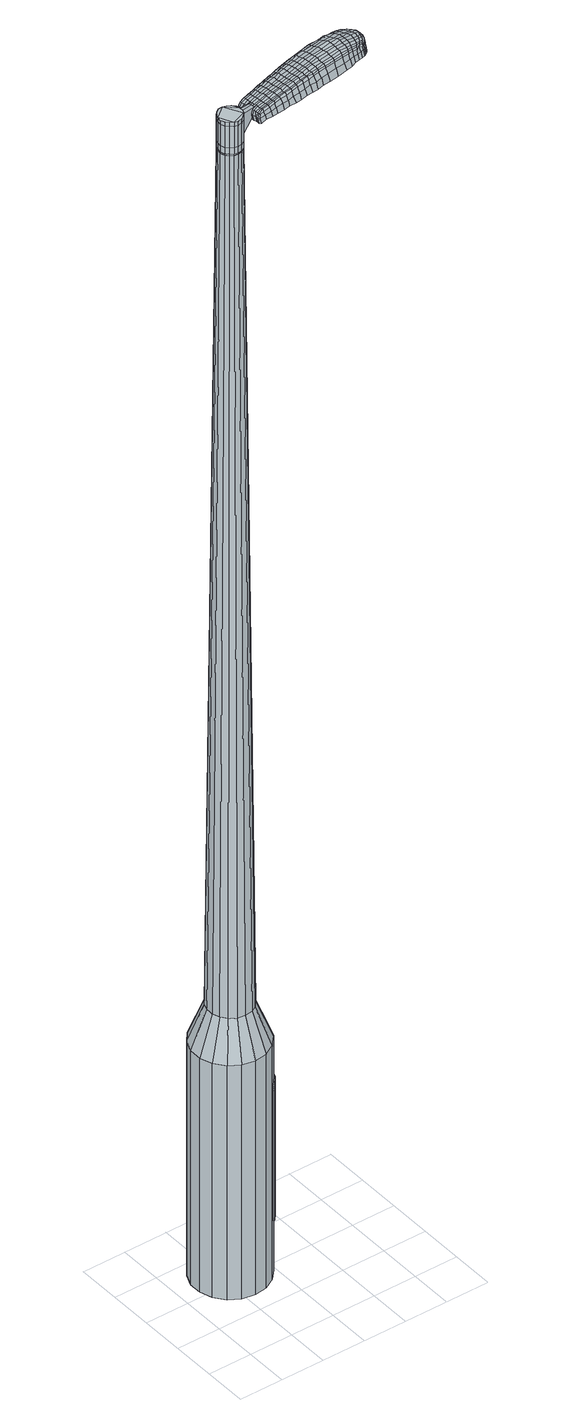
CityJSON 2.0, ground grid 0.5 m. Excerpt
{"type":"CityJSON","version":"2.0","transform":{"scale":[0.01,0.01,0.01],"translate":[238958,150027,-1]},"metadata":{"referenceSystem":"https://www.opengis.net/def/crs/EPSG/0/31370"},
"CityObjects":{
"object1":{"type":"GenericCityObject","attributes":{"cluster":876,"mean_distance_to_centroid":0.293,"new_centroid_x":238958.6,"new_centroid_y":150028.11,"mean_distance_to_camera":11.28,"H1":9.69,"H2":11.66,"Z_final":111.57,"cluster2":84,"proj_x":238959.79,"proj_y":150036.07,"id_line":88949,"bearing_l":98.45,"distance":8.05,"orientation":"right","G_obj":8.45},"geometry":[{"type":"MultiSurface","lod":"2","boundaries":[[[0,1,2,3]],[[1,4,5,2]],[[4,6,7,5]],[[6,8,9,7]],[[8,10,11,9]],[[10,12,13,11]],[[12,14,15,13]],[[14,16,17,15]],[[16,18,19,17]],[[18,20,21,19]],[[20,22,23,21]],[[22,24,25,23]],[[24,26,27,25]],[[26,28,29,27]],[[28,30,31,29]],[[30,32,33,31]],[[32,34,35,33]],[[34,0,3,35]],[[36,37,38,39]],[[38,40,41,42]],[[41,43,42]],[[42,44,45,46]],[[45,47,46]],[[46,48,49,50]],[[49,51,50]],[[42,46,50,38]],[[50,52,39,38]],[[53,36,39]],[[2,5,7,35]],[[7,9,11,15]],[[11,13,15]],[[15,17,19,23]],[[19,21,23]],[[23,25,27,31]],[[27,29,31]],[[15,23,31,7]],[[31,33,35,7]],[[3,2,35]],[[1,0,54,55]],[[0,34,56,54]],[[34,32,57,56]],[[32,30,58,57]],[[30,28,59,58]],[[28,26,60,59]],[[26,24,61,60]],[[24,22,62,61]],[[22,20,63,62]],[[20,18,64,63]],[[18,16,65,64]],[[16,14,66,65]],[[14,12,67,66]],[[12,10,68,67]],[[10,8,69,68]],[[8,6,70,69]],[[6,4,71,70]],[[4,1,55,71]],[[55,54,72,73]],[[54,56,74,72]],[[56,57,75,74]],[[57,58,76,75]],[[58,59,77,76]],[[59,60,78,77]],[[60,61,79,78]],[[61,62,80,79]],[[62,63,81,80]],[[63,64,82,81]],[[64,65,83,82]],[[65,66,84,83]],[[66,67,85,84]],[[67,68,86,85]],[[68,69,87,86]],[[69,70,88,87]],[[70,71,89,88]],[[71,55,73,89]],[[90,91,92,93]],[[94,95,91,90]],[[96,97,95,94]],[[98,99,97,96]],[[77,100,99,98]],[[101,102,100,77]],[[103,104,102,101]],[[105,106,104,103]],[[107,108,106,105]],[[109,110,108,107]],[[111,112,110,109]],[[84,113,112,111]],[[114,115,113,84]],[[116,117,115,114]],[[118,119,117,116]],[[120,121,119,118]],[[89,122,121,120]],[[93,92,122,89]],[[123,124,125,126]],[[127,123,126,128]],[[129,127,128,130]],[[131,129,130,132]],[[133,131,132,134]],[[135,133,134,136]],[[137,135,136,138]],[[139,137,138,140]],[[141,139,140,142]],[[143,141,142,144]],[[145,143,144,146]],[[147,145,146,148]],[[149,147,148,150]],[[151,149,150,152]],[[153,151,152,154]],[[155,153,154,156]],[[73,72,90,93]],[[72,74,94,90]],[[74,75,96,94]],[[75,76,98,96]],[[76,77,98]],[[78,101,77]],[[78,79,103,101]],[[79,80,105,103]],[[80,81,107,105]],[[81,82,109,107]],[[82,83,111,109]],[[83,84,111]],[[85,114,84]],[[85,86,116,114]],[[86,87,118,116]],[[87,88,120,118]],[[88,89,120]],[[73,93,89]],[[157,158,92,91]],[[158,122,92]],[[159,121,122]],[[159,160,119,121]],[[160,161,117,119]],[[161,162,115,117]],[[162,113,115]],[[163,112,113]],[[163,164,110,112]],[[164,165,108,110]],[[165,166,106,108]],[[166,167,104,106]],[[167,168,102,104]],[[168,100,102]],[[169,99,100]],[[169,170,97,99]],[[170,171,95,97]],[[171,157,91,95]],[[39,52,155,172]],[[158,157,173,156]],[[53,39,172,124]],[[157,171,125,173]],[[36,53,124,123]],[[171,170,126,125]],[[37,36,123,127]],[[170,169,128,126]],[[38,37,127,129]],[[169,100,130,128]],[[40,38,129,131]],[[100,168,132,130]],[[41,40,131,133]],[[168,167,134,132]],[[43,41,133,135]],[[167,166,136,134]],[[42,43,135,137]],[[166,165,138,136]],[[44,42,137,139]],[[165,164,140,138]],[[45,44,139,141]],[[164,163,142,140]],[[47,45,141,143]],[[163,113,144,142]],[[46,47,143,145]],[[113,162,146,144]],[[48,46,145,147]],[[162,161,148,146]],[[49,48,147,149]],[[161,160,150,148]],[[51,49,149,151]],[[160,159,152,150]],[[50,51,151,153]],[[159,122,154,152]],[[52,50,153,155]],[[122,158,156,154]],[[155,156,174,175]],[[156,173,176,174]],[[173,125,177,176]],[[125,124,178,177]],[[124,172,179,178]],[[172,155,175,179]],[[180,181,182,183]],[[184,180,183,185]],[[180,184,186,187]],[[181,180,187,188]],[[189,190,191,192]],[[193,189,192,194]],[[189,193,195,196]],[[190,189,196,197]],[[198,199,200,201]],[[202,198,201,203]],[[198,202,204,205]],[[199,198,205,206]],[[207,208,209,210]],[[211,207,210,212]],[[207,211,213,214]],[[208,207,214,215]],[[216,217,218,219]],[[220,216,219,221]],[[216,220,222,223]],[[217,216,223,224]],[[225,226,227,228]],[[229,225,228,230]],[[225,229,231,232]],[[226,225,232,233]],[[234,235,236,237]],[[226,234,237,227]],[[234,226,233,238]],[[235,234,238,239]],[[240,241,242,243]],[[235,240,243,236]],[[240,235,239,244]],[[241,240,244,245]],[[246,184,185,247]],[[241,246,247,242]],[[246,241,245,248]],[[184,246,248,186]],[[249,250,251,252]],[[253,249,252,254]],[[249,253,255,256]],[[250,249,256,257]],[[258,259,260,261]],[[250,258,261,251]],[[258,250,257,262]],[[259,258,262,263]],[[264,265,266,267]],[[259,264,267,260]],[[264,259,263,268]],[[265,264,268,269]],[[270,271,272,273]],[[265,270,273,266]],[[270,265,269,274]],[[271,270,274,275]],[[276,181,188,277]],[[271,276,277,272]],[[276,271,275,278]],[[181,276,278,182]],[[279,280,281,282]],[[283,279,282,284]],[[279,283,285,286]],[[280,279,286,287]],[[288,289,290,291]],[[280,288,291,281]],[[288,280,287,292]],[[289,288,292,293]],[[294,295,296,297]],[[289,294,297,290]],[[294,289,293,298]],[[295,294,298,299]],[[300,193,194,301]],[[295,300,301,296]],[[300,295,299,302]],[[193,300,302,195]],[[303,304,305,306]],[[307,303,306,308]],[[303,307,309,310]],[[304,303,310,311]],[[312,313,314,315]],[[304,312,315,305]],[[312,304,311,316]],[[313,312,316,317]],[[318,319,320,321]],[[313,318,321,314]],[[318,313,317,322]],[[319,318,322,323]],[[324,325,326,327]],[[319,324,327,320]],[[324,319,323,328]],[[325,324,328,329]],[[330,190,197,331]],[[325,330,331,326]],[[330,325,329,332]],[[190,330,332,191]],[[333,219,218,334]],[[335,333,334,336]],[[333,335,337,338]],[[219,333,338,221]],[[339,335,336,340]],[[341,339,340,342]],[[339,341,343,344]],[[335,339,344,337]],[[345,341,342,346]],[[347,345,346,348]],[[345,347,349,350]],[[341,345,350,343]],[[351,347,348,352]],[[353,351,352,354]],[[351,353,355,356]],[[347,351,356,349]],[[357,353,354,358]],[[208,357,358,209]],[[357,208,215,359]],[[353,357,359,355]],[[360,361,206,205]],[[362,360,205,204]],[[360,362,363,364]],[[361,360,364,365]],[[366,367,365,364]],[[368,366,364,363]],[[366,368,369,370]],[[367,366,370,371]],[[372,373,371,370]],[[374,372,370,369]],[[372,374,375,376]],[[373,372,376,377]],[[378,379,377,376]],[[380,378,376,375]],[[378,380,213,211]],[[379,378,211,212]],[[381,382,383,384]],[[283,381,384,285]],[[381,283,284,385]],[[382,381,385,386]],[[387,202,203,388]],[[382,387,388,383]],[[387,382,386,389]],[[202,387,389,204]],[[390,391,392,393]],[[229,390,393,231]],[[390,229,230,394]],[[391,390,394,395]],[[396,397,398,399]],[[391,396,399,392]],[[396,391,395,400]],[[397,396,400,401]],[[402,199,206,403]],[[397,402,403,398]],[[402,397,401,404]],[[199,402,404,200]],[[405,406,407,408]],[[187,405,408,188]],[[405,187,186,409]],[[406,405,409,410]],[[411,412,413,414]],[[406,411,414,407]],[[411,406,410,415]],[[412,411,415,416]],[[417,210,209,418]],[[412,417,418,413]],[[417,412,416,419]],[[210,417,419,212]],[[420,421,422,423]],[[192,420,423,194]],[[420,192,191,424]],[[421,420,424,425]],[[426,214,213,427]],[[421,426,427,422]],[[426,421,425,428]],[[214,426,428,215]],[[429,430,431,432]],[[307,429,432,309]],[[429,307,308,433]],[[430,429,433,434]],[[435,220,221,436]],[[430,435,436,431]],[[435,430,434,437]],[[220,435,437,222]],[[438,439,440,441]],[[253,438,441,255]],[[438,253,254,442]],[[439,438,442,443]],[[444,445,446,447]],[[439,444,447,440]],[[444,439,443,448]],[[445,444,448,449]],[[450,217,224,451]],[[445,450,451,446]],[[450,445,449,452]],[[217,450,452,218]],[[453,454,443,442]],[[252,453,442,254]],[[453,252,251,455]],[[454,453,455,456]],[[457,458,449,448]],[[454,457,448,443]],[[457,454,456,459]],[[458,457,459,460]],[[461,334,218,452]],[[458,461,452,449]],[[461,458,460,462]],[[334,461,462,336]],[[463,464,465,466]],[[310,463,466,311]],[[463,310,309,432]],[[464,463,432,431]],[[467,338,337,468]],[[464,467,468,465]],[[467,464,431,436]],[[338,467,436,221]],[[469,470,456,455]],[[261,469,455,251]],[[469,261,260,471]],[[470,469,471,472]],[[473,474,460,459]],[[470,473,459,456]],[[473,470,472,475]],[[474,473,475,476]],[[477,340,336,462]],[[474,477,462,460]],[[477,474,476,478]],[[340,477,478,342]],[[479,480,481,482]],[[316,479,482,317]],[[479,316,311,466]],[[480,479,466,465]],[[483,344,343,484]],[[480,483,484,481]],[[483,480,465,468]],[[344,483,468,337]],[[485,486,472,471]],[[267,485,471,260]],[[485,267,266,487]],[[486,485,487,488]],[[489,490,476,475]],[[486,489,475,472]],[[489,486,488,491]],[[490,489,491,492]],[[493,346,342,478]],[[490,493,478,476]],[[493,490,492,494]],[[346,493,494,348]],[[495,496,497,498]],[[322,495,498,323]],[[495,322,317,482]],[[496,495,482,481]],[[499,350,349,500]],[[496,499,500,497]],[[499,496,481,484]],[[350,499,484,343]],[[501,502,488,487]],[[273,501,487,266]],[[501,273,272,503]],[[502,501,503,504]],[[505,506,492,491]],[[502,505,491,488]],[[505,502,504,507]],[[506,505,507,508]],[[509,352,348,494]],[[506,509,494,492]],[[509,506,508,510]],[[352,509,510,354]],[[511,512,513,514]],[[328,511,514,329]],[[511,328,323,498]],[[512,511,498,497]],[[515,356,355,516]],[[512,515,516,513]],[[515,512,497,500]],[[356,515,500,349]],[[517,518,504,503]],[[277,517,503,272]],[[517,277,188,408]],[[518,517,408,407]],[[519,520,508,507]],[[518,519,507,504]],[[519,518,407,414]],[[520,519,414,413]],[[521,358,354,510]],[[520,521,510,508]],[[521,520,413,418]],[[358,521,418,209]],[[522,523,425,424]],[[332,522,424,191]],[[522,332,329,514]],[[523,522,514,513]],[[524,359,215,428]],[[523,524,428,425]],[[524,523,513,516]],[[359,524,516,355]],[[525,526,386,385]],[[282,525,385,284]],[[525,282,281,527]],[[526,525,527,528]],[[529,362,204,389]],[[526,529,389,386]],[[529,526,528,530]],[[362,529,530,363]],[[531,532,533,534]],[[232,531,534,233]],[[531,232,231,393]],[[532,531,393,392]],[[535,536,537,538]],[[532,535,538,533]],[[535,532,392,399]],[[536,535,399,398]],[[539,361,365,540]],[[536,539,540,537]],[[539,536,398,403]],[[361,539,403,206]],[[541,542,528,527]],[[291,541,527,281]],[[541,291,290,543]],[[542,541,543,544]],[[545,368,363,530]],[[542,545,530,528]],[[545,542,544,546]],[[368,545,546,369]],[[547,548,549,550]],[[238,547,550,239]],[[547,238,233,534]],[[548,547,534,533]],[[551,552,553,554]],[[548,551,554,549]],[[551,548,533,538]],[[552,551,538,537]],[[555,367,371,556]],[[552,555,556,553]],[[555,552,537,540]],[[367,555,540,365]],[[557,558,544,543]],[[297,557,543,290]],[[557,297,296,559]],[[558,557,559,560]],[[561,374,369,546]],[[558,561,546,544]],[[561,558,560,562]],[[374,561,562,375]],[[563,564,565,566]],[[244,563,566,245]],[[563,244,239,550]],[[564,563,550,549]],[[567,568,569,570]],[[564,567,570,565]],[[567,564,549,554]],[[568,567,554,553]],[[571,373,377,572]],[[568,571,572,569]],[[571,568,553,556]],[[373,571,556,371]],[[573,574,560,559]],[[301,573,559,296]],[[573,301,194,423]],[[574,573,423,422]],[[575,380,375,562]],[[574,575,562,560]],[[575,574,422,427]],[[380,575,427,213]],[[576,577,410,409]],[[248,576,409,186]],[[576,248,245,566]],[[577,576,566,565]],[[578,579,416,415]],[[577,578,415,410]],[[578,577,565,570]],[[579,578,570,569]],[[580,379,212,419]],[[579,580,419,416]],[[580,579,569,572]],[[379,580,572,377]],[[581,582,583,584]],[[584,583,585,586]],[[587,585,583,588]],[[588,583,582,589]],[[590,591,592,593]],[[593,592,594,595]],[[596,594,592,597]],[[597,592,591,598]],[[599,600,601,602]],[[602,601,603,604]],[[605,603,601,606]],[[606,601,600,607]],[[608,609,610,611]],[[611,610,612,613]],[[614,612,610,615]],[[615,610,609,616]],[[617,618,619,620]],[[620,619,621,622]],[[623,621,619,624]],[[624,619,618,625]],[[626,627,628,629]],[[629,628,630,631]],[[632,630,628,633]],[[633,628,627,634]],[[635,636,637,638]],[[638,637,627,626]],[[634,627,637,639]],[[639,637,636,640]],[[641,642,643,644]],[[644,643,636,635]],[[640,636,643,645]],[[645,643,642,646]],[[586,585,647,648]],[[648,647,642,641]],[[646,642,647,649]],[[649,647,585,587]],[[650,651,652,653]],[[653,652,654,655]],[[656,654,652,657]],[[657,652,651,658]],[[659,660,661,662]],[[662,661,651,650]],[[658,651,661,663]],[[663,661,660,664]],[[665,666,667,668]],[[668,667,660,659]],[[664,660,667,669]],[[669,667,666,670]],[[671,672,673,674]],[[674,673,666,665]],[[670,666,673,675]],[[675,673,672,676]],[[589,582,677,678]],[[678,677,672,671]],[[676,672,677,679]],[[679,677,582,581]],[[680,681,682,683]],[[683,682,684,685]],[[686,684,682,687]],[[687,682,681,688]],[[689,690,691,692]],[[692,691,681,680]],[[688,681,691,693]],[[693,691,690,694]],[[695,696,697,698]],[[698,697,690,689]],[[694,690,697,699]],[[699,697,696,700]],[[595,594,701,702]],[[702,701,696,695]],[[700,696,701,703]],[[703,701,594,596]],[[704,705,706,707]],[[707,706,708,709]],[[710,708,706,711]],[[711,706,705,712]],[[713,714,715,716]],[[716,715,705,704]],[[712,705,715,717]],[[717,715,714,718]],[[719,720,721,722]],[[722,721,714,713]],[[718,714,721,723]],[[723,721,720,724]],[[725,726,727,728]],[[728,727,720,719]],[[724,720,727,729]],[[729,727,726,730]],[[598,591,731,732]],[[732,731,726,725]],[[730,726,731,733]],[[733,731,591,590]],[[617,620,734,735]],[[735,734,736,737]],[[738,736,734,739]],[[739,734,620,622]],[[737,736,740,741]],[[741,740,742,743]],[[744,742,740,745]],[[745,740,736,738]],[[743,742,746,747]],[[747,746,748,749]],[[750,748,746,751]],[[751,746,742,744]],[[749,748,752,753]],[[753,752,754,755]],[[756,754,752,757]],[[757,752,748,750]],[[755,754,758,759]],[[759,758,609,608]],[[616,609,758,760]],[[760,758,754,756]],[[607,761,762,606]],[[606,762,763,605]],[[764,763,762,765]],[[765,762,761,766]],[[766,767,768,765]],[[765,768,769,764]],[[770,769,768,771]],[[771,768,767,772]],[[772,773,774,771]],[[771,774,775,770]],[[776,775,774,777]],[[777,774,773,778]],[[778,779,780,777]],[[777,780,781,776]],[[614,781,780,612]],[[612,780,779,613]],[[782,783,784,785]],[[785,784,684,686]],[[685,684,784,786]],[[786,784,783,787]],[[604,603,788,789]],[[789,788,783,782]],[[787,783,788,790]],[[790,788,603,605]],[[791,792,793,794]],[[794,793,630,632]],[[631,630,793,795]],[[795,793,792,796]],[[797,798,799,800]],[[800,799,792,791]],[[796,792,799,801]],[[801,799,798,802]],[[607,600,803,804]],[[804,803,798,797]],[[802,798,803,805]],[[805,803,600,599]],[[806,807,808,809]],[[809,808,588,589]],[[587,588,808,810]],[[810,808,807,811]],[[812,813,814,815]],[[815,814,807,806]],[[811,807,814,816]],[[816,814,813,817]],[[608,611,818,819]],[[819,818,813,812]],[[817,813,818,820]],[[820,818,611,613]],[[821,822,823,824]],[[824,823,593,595]],[[590,593,823,825]],[[825,823,822,826]],[[614,615,827,828]],[[828,827,822,821]],[[826,822,827,829]],[[829,827,615,616]],[[830,708,831]],[[831,708,710]],[[709,708,832]],[[832,708,830,833]],[[622,621,834,835]],[[835,834,830,831]],[[833,830,834,836]],[[836,834,621,623]],[[837,838,839]],[[839,838,654,656]],[[655,654,838,840]],[[840,838,837,841]],[[842,843,844,845]],[[845,844,837,839]],[[841,837,844,846]],[[846,844,843,847]],[[625,618,848,849]],[[849,848,843,842]],[[847,843,848,850]],[[850,848,618,617]],[[841,851,852,840]],[[840,852,653,655]],[[650,653,852,853]],[[852,851,853]],[[847,854,855,846]],[[846,855,851,841]],[[853,851,855,856]],[[856,855,854,857]],[[617,735,858,850]],[[850,858,854,847]],[[857,854,858,859]],[[859,858,735,737]],[[860,861,862,863]],[[863,862,711,712]],[[710,711,862,831]],[[862,861,831]],[[738,739,864,865]],[[865,864,861,860]],[[831,861,864,835]],[[835,864,739,622]],[[866,867,853]],[[853,867,662,650]],[[659,662,867,868]],[[868,867,866,869]],[[857,870,871,856]],[[856,871,866,853]],[[869,866,871,872]],[[872,871,870,873]],[[737,741,874,859]],[[859,874,870,857]],[[873,870,874,875]],[[875,874,741,743]],[[876,877,878,879]],[[879,878,717,718]],[[712,717,878,863]],[[863,878,877,860]],[[744,745,880,881]],[[881,880,877,876]],[[860,877,880,865]],[[865,880,745,738]],[[869,882,883,868]],[[868,883,668,659]],[[665,668,883,884]],[[884,883,882,885]],[[873,886,887,872]],[[872,887,882,869]],[[885,882,887,888]],[[888,887,886,889]],[[743,747,890,875]],[[875,890,886,873]],[[889,886,890,891]],[[891,890,747,749]],[[892,893,894,895]],[[895,894,723,724]],[[718,723,894,879]],[[879,894,893,876]],[[750,751,896,897]],[[897,896,893,892]],[[876,893,896,881]],[[881,896,751,744]],[[885,898,899,884]],[[884,899,674,665]],[[671,674,899,900]],[[900,899,898,901]],[[889,902,903,888]],[[888,903,898,885]],[[901,898,903,904]],[[904,903,902,905]],[[749,753,906,891]],[[891,906,902,889]],[[905,902,906,907]],[[907,906,753,755]],[[908,909,910,911]],[[911,910,729,730]],[[724,729,910,895]],[[895,910,909,892]],[[756,757,912,913]],[[913,912,909,908]],[[892,909,912,897]],[[897,912,757,750]],[[901,914,915,900]],[[900,915,678,671]],[[589,678,915,809]],[[809,915,914,806]],[[905,916,917,904]],[[904,917,914,901]],[[806,914,917,815]],[[815,917,916,812]],[[755,759,918,907]],[[907,918,916,905]],[[812,916,918,819]],[[819,918,759,608]],[[826,919,920,825]],[[825,920,733,590]],[[730,733,920,911]],[[911,920,919,908]],[[616,760,921,829]],[[829,921,919,826]],[[908,919,921,913]],[[913,921,760,756]],[[787,922,923,786]],[[786,923,683,685]],[[680,683,923,924]],[[924,923,922,925]],[[605,763,926,790]],[[790,926,922,787]],[[925,922,926,927]],[[927,926,763,764]],[[928,929,930,931]],[[931,930,633,634]],[[632,633,930,794]],[[794,930,929,791]],[[932,933,934,935]],[[935,934,929,928]],[[791,929,934,800]],[[800,934,933,797]],[[766,761,936,937]],[[937,936,933,932]],[[797,933,936,804]],[[804,936,761,607]],[[925,938,939,924]],[[924,939,692,680]],[[689,692,939,940]],[[940,939,938,941]],[[764,769,942,927]],[[927,942,938,925]],[[941,938,942,943]],[[943,942,769,770]],[[944,945,946,947]],[[947,946,639,640]],[[634,639,946,931]],[[931,946,945,928]],[[948,949,950,951]],[[951,950,945,944]],[[928,945,950,935]],[[935,950,949,932]],[[772,767,952,953]],[[953,952,949,948]],[[932,949,952,937]],[[937,952,767,766]],[[941,954,955,940]],[[940,955,698,689]],[[695,698,955,956]],[[956,955,954,957]],[[770,775,958,943]],[[943,958,954,941]],[[957,954,958,959]],[[959,958,775,776]],[[960,961,962,963]],[[963,962,645,646]],[[640,645,962,947]],[[947,962,961,944]],[[964,965,966,967]],[[967,966,961,960]],[[944,961,966,951]],[[951,966,965,948]],[[778,773,968,969]],[[969,968,965,964]],[[948,965,968,953]],[[953,968,773,772]],[[957,970,971,956]],[[956,971,702,695]],[[595,702,971,824]],[[824,971,970,821]],[[776,781,972,959]],[[959,972,970,957]],[[821,970,972,828]],[[828,972,781,614]],[[811,973,974,810]],[[810,974,649,587]],[[646,649,974,963]],[[963,974,973,960]],[[817,975,976,816]],[[816,976,973,811]],[[960,973,976,967]],[[967,976,975,964]],[[613,779,977,820]],[[820,977,975,817]],[[964,975,977,969]],[[969,977,779,778]],[[581,584,183,182]],[[584,586,185,183]],[[596,597,196,195]],[[597,598,197,196]],[[599,602,201,200]],[[602,604,203,201]],[[623,624,223,222]],[[624,625,224,223]],[[626,629,228,227]],[[629,631,230,228]],[[635,638,237,236]],[[638,626,227,237]],[[641,644,243,242]],[[644,635,236,243]],[[586,648,247,185]],[[648,641,242,247]],[[656,657,256,255]],[[657,658,257,256]],[[658,663,262,257]],[[663,664,263,262]],[[664,669,268,263]],[[669,670,269,268]],[[670,675,274,269]],[[675,676,275,274]],[[676,679,278,275]],[[679,581,182,278]],[[686,687,286,285]],[[687,688,287,286]],[[688,693,292,287]],[[693,694,293,292]],[[694,699,298,293]],[[699,700,299,298]],[[700,703,302,299]],[[703,596,195,302]],[[704,707,306,305]],[[707,709,308,306]],[[713,716,315,314]],[[716,704,305,315]],[[719,722,321,320]],[[722,713,314,321]],[[725,728,327,326]],[[728,719,320,327]],[[598,732,331,197]],[[732,725,326,331]],[[782,785,384,383]],[[785,686,285,384]],[[604,789,388,203]],[[789,782,383,388]],[[631,795,394,230]],[[795,796,395,394]],[[796,801,400,395]],[[801,802,401,400]],[[802,805,404,401]],[[805,599,200,404]],[[709,832,433,308]],[[832,833,434,433]],[[833,836,437,434]],[[836,623,222,437]],[[839,441,440]],[[839,656,255,441]],[[842,845,447,446]],[[845,839,440,447]],[[625,849,451,224]],[[849,842,446,451]],[[978,979,980,981]],[[982,983,981,980]],[[984,985,986,987]],[[988,989,990,991]],[[979,992,993,980]],[[994,982,980,993]],[[995,984,987,996]],[[997,998,989,988]],[[992,999,1000,993]],[[1000,1001,994,993]],[[1002,995,996,1003]],[[1004,998,997,1005]],[[999,1006,1007,1000]],[[1007,1008,1001,1000]],[[1009,1002,1003,1010]],[[1011,1004,1005,1012]],[[1013,1014,1015,1016]],[[1017,1018,1014,1013]],[[1017,1019,1020,1018]],[[1019,1021,1022,1020]],[[1023,1024,1025,1026]],[[1027,1028,1024,1023]],[[1029,1030,1028,1027]],[[1031,1032,1030,1029]],[[1026,1015,1014,1023]],[[1023,1014,1018,1027]],[[1018,1020,1029,1027]],[[1020,1022,1031,1029]],[[987,986,983,982]],[[996,987,982,994]],[[1001,1003,996,994]],[[1008,1010,1003,1001]],[[988,991,985,984]],[[997,988,984,995]],[[1005,997,995,1002]],[[1012,1005,1002,1009]],[[989,1013,1016,990]],[[998,1017,1013,989]],[[1019,1017,998,1004]],[[1021,1019,1004,1011]],[[1033,1034,1035,1036]],[[1035,1037,1038,1039]],[[1035,1039,1040,1041]],[[1035,1041,1036]],[[1042,1033,1036,1043]],[[1044,1043,1036,1045]],[[1046,1045,1036]],[[1047,1035,1034,1048]],[[1049,1047,1048,1050]],[[1051,1049,1050,1052]],[[1053,1051,1052,1054]],[[1055,1053,1054,1056]],[[1056,1057,1058,1059]],[[1056,1059,1060,1061]],[[1056,1061,1062,1063]],[[1062,1064,1065,1066]],[[1062,1066,1067,1068]],[[1062,1068,1063]],[[1056,1063,1055]],[[1069,1070,1034,1033]],[[1071,1072,1037,1035]],[[1073,1074,1046,1036]],[[1070,1075,1048,1034]],[[1076,1071,1035,1047]],[[1075,1077,1050,1048]],[[1078,1076,1047,1049]],[[1077,1079,1052,1050]],[[1080,1078,1049,1051]],[[1079,1081,1054,1052]],[[1082,1080,1051,1053]],[[1081,1083,1056,1054]],[[1084,1082,1053,1055]],[[1083,1085,1057,1056]],[[1086,1087,1064,1062]],[[1088,1084,1055,1063]],[[1058,1057,1085,1089]],[[1059,1058,1089,1090]],[[1060,1059,1090,1091]],[[1061,1060,1091,1092]],[[1062,1061,1092,1086]],[[1093,1069,1033,1042]],[[1094,1093,1042,1043]],[[1095,1094,1043,1044]],[[1096,1095,1044,1045]],[[1074,1096,1045,1046]],[[1038,1037,1072,1097]],[[1065,1064,1087,1098]],[[1039,1038,1097,1099]],[[1040,1039,1099,1100]],[[1041,1040,1100,1101]],[[1036,1041,1101,1073]],[[1066,1065,1098,1102]],[[1067,1066,1102,1103]],[[1068,1067,1103,1104]],[[1063,1068,1104,1088]]]}]}
},
"vertices":[
[104,119,384],[103,104,384],[103,104,96],[104,119,96],[98,91,384],[98,91,96],[88,80,384],[88,80,96],[75,73,384],[75,73,96],[61,71,384],[61,71,96],[46,74,384],[46,74,96],[34,81,384],[34,81,96],[25,93,384],[25,93,96],[20,107,384],[20,107,96],[20,121,384],[20,121,96],[26,135,384],[26,135,96],[35,146,384],[35,146,96],[48,153,384],[48,153,96],[63,155,384],[63,155,96],[77,152,384],[77,152,96],[90,145,384],[90,145,96],[99,133,384],[99,133,96],[71,123,1524],[67,125,1524],[62,126,1524],[75,115,1524],[57,126,1524],[53,123,1524],[49,116,1524],[50,120,1524],[48,111,1524],[50,106,1524],[57,100,1524],[53,103,1524],[61,99,1524],[66,100,1524],[73,106,1524],[70,102,1524],[75,110,1524],[74,119,1524],[87,117,429],[86,108,429],[84,125,429],[78,132,429],[71,136,429],[62,138,429],[54,137,429],[46,133,429],[40,126,429],[37,118,429],[37,109,429],[40,101,429],[45,94,429],[52,89,429],[61,88,429],[70,89,429],[77,93,429],[83,100,429],[75,115,1483],[75,110,1483],[74,119,1483],[71,123,1483],[67,125,1483],[62,126,1483],[57,126,1483],[53,123,1483],[50,120,1483],[49,116,1483],[48,111,1483],[50,106,1483],[53,103,1483],[57,100,1483],[61,99,1483],[66,100,1483],[70,102,1483],[73,106,1483],[74,115,1483],[74,115,1485],[74,110,1485],[74,110,1483],[73,119,1483],[73,119,1485],[70,122,1483],[70,122,1485],[66,125,1483],[66,125,1485],[62,126,1485],[58,125,1483],[58,125,1485],[54,123,1483],[54,123,1485],[51,120,1483],[51,120,1485],[49,115,1483],[49,115,1485],[49,111,1483],[49,111,1485],[50,107,1483],[50,107,1485],[53,103,1485],[57,101,1483],[57,101,1485],[61,100,1483],[61,100,1485],[66,101,1483],[66,101,1485],[70,103,1483],[70,103,1485],[73,106,1485],[71,123,1519],[74,119,1519],[74,119,1493],[71,123,1493],[67,125,1519],[67,125,1493],[62,126,1519],[62,126,1493],[57,126,1519],[57,126,1493],[53,123,1519],[53,123,1493],[50,120,1519],[50,120,1493],[49,116,1519],[49,116,1493],[48,111,1519],[48,111,1493],[50,106,1519],[50,106,1493],[53,103,1519],[53,103,1493],[57,100,1519],[57,100,1493],[61,99,1519],[61,99,1493],[66,100,1519],[66,100,1493],[70,102,1519],[70,102,1493],[73,106,1519],[73,106,1493],[75,110,1519],[75,110,1493],[75,115,1485],[75,110,1485],[70,102,1485],[66,100,1485],[61,99,1485],[57,100,1485],[50,106,1485],[48,111,1485],[49,116,1485],[50,120,1485],[53,123,1485],[57,126,1485],[67,125,1485],[71,123,1485],[74,119,1485],[75,115,1519],[75,115,1493],[94,114,1513],[94,114,1518],[93,118,1513],[93,121,1513],[93,121,1518],[93,118,1518],[170,109,1519],[163,108,1518],[164,107,1509],[171,108,1510],[178,110,1519],[180,109,1510],[177,112,1526],[168,111,1525],[161,110,1525],[164,147,1519],[157,146,1518],[157,144,1525],[163,146,1525],[173,149,1519],[172,147,1526],[174,150,1510],[165,149,1510],[158,148,1509],[239,141,1519],[240,137,1519],[241,137,1513],[240,141,1513],[238,145,1519],[239,145,1513],[236,144,1524],[238,140,1524],[238,137,1524],[166,130,1530],[159,129,1529],[159,125,1529],[167,126,1530],[175,131,1531],[176,128,1531],[175,135,1530],[166,133,1530],[158,132,1529],[86,118,1512],[87,115,1512],[88,115,1517],[88,118,1517],[86,121,1512],[87,121,1517],[87,121,1506],[87,118,1506],[88,115,1506],[228,119,1519],[225,118,1519],[226,117,1512],[229,118,1512],[230,120,1518],[231,119,1512],[230,121,1522],[228,120,1523],[224,120,1524],[220,117,1519],[215,116,1519],[216,115,1512],[221,116,1512],[220,118,1524],[214,117,1525],[209,115,1519],[201,113,1519],[203,112,1511],[210,113,1511],[208,116,1526],[200,115,1526],[190,112,1519],[191,110,1510],[189,113,1526],[96,102,1513],[104,103,1513],[103,104,1518],[95,103,1517],[90,102,1512],[91,103,1516],[91,101,1506],[97,102,1507],[105,102,1507],[111,104,1514],[119,104,1515],[118,106,1520],[110,105,1519],[112,103,1507],[120,103,1507],[126,105,1515],[133,106,1516],[132,107,1522],[125,106,1521],[127,104,1508],[135,104,1508],[141,106,1517],[148,107,1517],[147,108,1524],[140,108,1523],[142,105,1508],[150,106,1509],[155,108,1518],[154,109,1524],[157,106,1509],[224,155,1519],[220,155,1519],[220,153,1524],[224,153,1523],[226,154,1518],[226,153,1522],[227,156,1512],[224,156,1512],[221,156,1512],[215,154,1519],[210,154,1519],[209,153,1525],[215,153,1524],[216,156,1512],[211,156,1512],[204,153,1519],[196,152,1519],[195,151,1526],[203,152,1526],[205,155,1511],[197,154,1511],[184,151,1519],[184,149,1526],[185,152,1510],[92,132,1513],[99,134,1513],[100,135,1507],[93,134,1507],[86,131,1512],[87,132,1506],[87,130,1516],[91,131,1517],[99,133,1518],[107,136,1514],[114,137,1515],[115,139,1507],[107,137,1507],[106,134,1519],[113,136,1520],[121,139,1515],[129,140,1516],[130,142,1508],[122,140,1508],[121,137,1521],[128,139,1522],[136,142,1517],[143,143,1517],[144,145,1509],[137,143,1508],[135,140,1523],[142,141,1524],[150,145,1518],[151,146,1509],[149,143,1524],[93,119,1519],[93,116,1519],[100,120,1520],[101,117,1520],[100,123,1520],[92,121,1519],[108,121,1522],[108,118,1522],[115,122,1523],[115,119,1523],[115,125,1523],[107,124,1521],[122,123,1524],[123,120,1524],[130,124,1525],[130,121,1525],[129,127,1525],[122,126,1524],[137,125,1526],[137,122,1526],[144,126,1527],[145,123,1527],[144,130,1527],[136,129,1526],[152,128,1528],[152,124,1528],[151,131,1528],[235,140,1527],[235,136,1527],[233,144,1526],[229,143,1527],[230,139,1528],[231,136,1528],[224,139,1529],[225,135,1529],[223,142,1528],[216,141,1530],[217,137,1530],[217,134,1530],[210,136,1531],[210,133,1531],[209,140,1530],[200,139,1531],[201,135,1531],[201,131,1531],[188,133,1531],[188,130,1531],[187,137,1531],[228,154,1518],[231,152,1519],[232,153,1513],[229,155,1513],[227,153,1523],[230,151,1523],[234,149,1519],[235,149,1513],[233,148,1524],[232,121,1518],[234,123,1518],[233,124,1523],[231,122,1523],[233,120,1513],[235,123,1513],[236,126,1519],[238,130,1519],[237,130,1524],[235,126,1523],[237,126,1513],[239,130,1513],[240,133,1519],[238,133,1524],[240,133,1513],[168,112,1528],[168,114,1528],[161,113,1528],[161,111,1527],[177,113,1528],[177,115,1529],[168,117,1529],[167,120,1530],[160,119,1529],[160,116,1528],[177,118,1529],[176,121,1530],[167,123,1530],[160,122,1529],[176,124,1531],[163,144,1528],[164,142,1529],[173,143,1529],[172,146,1528],[156,143,1527],[157,140,1528],[165,138,1529],[174,139,1530],[158,137,1528],[85,130,1512],[85,128,1512],[86,127,1517],[86,129,1517],[85,131,1506],[86,128,1506],[85,124,1512],[87,124,1517],[86,125,1506],[88,103,1512],[88,105,1512],[89,104,1506],[89,102,1506],[90,104,1517],[89,105,1517],[88,107,1512],[87,110,1512],[88,109,1506],[89,107,1506],[89,108,1517],[89,110,1517],[87,112,1512],[88,112,1506],[88,113,1517],[95,105,1519],[95,106,1519],[102,105,1520],[102,107,1520],[94,108,1519],[94,111,1519],[102,109,1520],[101,112,1520],[94,114,1519],[101,115,1520],[91,130,1519],[92,128,1519],[99,129,1520],[99,131,1520],[92,125,1519],[99,126,1520],[110,106,1521],[109,108,1521],[117,107,1522],[117,109,1522],[109,110,1521],[109,113,1521],[117,111,1522],[116,114,1523],[108,116,1522],[116,116,1523],[106,133,1521],[106,131,1521],[114,132,1522],[113,134,1522],[107,128,1521],[114,129,1522],[125,108,1523],[124,109,1523],[132,108,1524],[132,110,1524],[124,112,1523],[124,115,1524],[131,113,1525],[131,116,1525],[123,117,1524],[130,118,1525],[121,136,1523],[121,134,1523],[128,135,1524],[128,137,1524],[121,130,1524],[129,131,1525],[139,109,1525],[139,111,1525],[147,110,1526],[146,112,1526],[139,114,1526],[138,116,1526],[146,114,1527],[146,117,1527],[138,119,1526],[145,120,1527],[135,139,1525],[135,136,1525],[143,138,1526],[142,140,1526],[136,133,1526],[143,134,1527],[154,111,1527],[154,112,1527],[153,115,1527],[153,118,1528],[152,121,1528],[149,141,1527],[150,139,1527],[150,135,1528],[225,152,1525],[227,151,1525],[221,152,1526],[223,151,1526],[230,148,1526],[226,147,1527],[229,122,1525],[230,123,1525],[227,123,1526],[225,121,1525],[232,126,1525],[234,129,1526],[230,128,1527],[228,125,1526],[235,133,1526],[231,132,1527],[216,152,1526],[218,150,1527],[210,151,1527],[211,149,1528],[220,147,1528],[214,146,1529],[220,120,1526],[221,121,1527],[215,120,1528],[214,118,1527],[223,124,1527],[224,127,1528],[217,126,1529],[216,123,1528],[225,131,1528],[217,130,1530],[204,151,1528],[205,149,1529],[196,149,1528],[197,147,1529],[207,145,1529],[198,143,1530],[208,117,1528],[209,119,1528],[201,118,1529],[200,116,1528],[210,122,1529],[210,125,1530],[201,124,1530],[201,121,1530],[210,129,1530],[201,128,1531],[184,148,1529],[185,145,1529],[186,141,1530],[189,114,1528],[189,116,1529],[189,119,1530],[189,123,1530],[189,126,1531],[164,109,1509],[162,110,1518],[169,111,1518],[171,110,1509],[178,112,1519],[179,111,1510],[177,113,1525],[168,112,1525],[161,112,1525],[157,142,1525],[158,144,1518],[165,145,1518],[164,144,1525],[173,147,1519],[172,145,1525],[174,149,1510],[166,147,1509],[159,146,1509],[239,137,1513],[238,137,1519],[237,140,1519],[238,140,1513],[236,144,1519],[237,144,1513],[234,143,1524],[236,140,1524],[236,137,1524],[160,126,1528],[159,129,1528],[166,130,1529],[167,127,1529],[175,131,1529],[176,128,1529],[175,135,1529],[166,133,1529],[159,132,1528],[90,116,1516],[89,115,1512],[89,118,1512],[89,118,1516],[88,121,1512],[89,121,1516],[89,121,1506],[89,118,1506],[90,115,1506],[225,119,1512],[224,120,1519],[227,121,1518],[228,120,1512],[229,122,1518],[230,121,1512],[229,123,1522],[227,122,1523],[224,121,1523],[216,116,1512],[214,118,1519],[220,119,1519],[221,118,1512],[219,120,1524],[213,119,1525],[202,114,1511],[201,115,1519],[208,117,1519],[210,115,1511],[208,118,1525],[200,117,1526],[190,114,1519],[191,112,1510],[188,115,1526],[103,106,1518],[104,105,1513],[96,104,1513],[95,105,1517],[91,104,1512],[92,105,1515],[92,103,1506],[97,104,1506],[105,104,1507],[118,108,1520],[119,106,1514],[111,106,1514],[110,107,1519],[112,105,1507],[120,105,1507],[132,109,1522],[133,108,1516],[126,107,1515],[125,108,1521],[127,106,1508],[135,106,1508],[147,110,1523],[148,109,1517],[141,108,1516],[140,110,1522],[142,107,1508],[150,108,1508],[155,110,1517],[154,111,1524],[157,108,1509],[220,151,1523],[220,153,1519],[223,153,1518],[223,151,1523],[225,152,1518],[225,152,1522],[226,154,1512],[224,154,1512],[221,154,1512],[209,151,1525],[210,152,1519],[215,152,1519],[215,151,1524],[216,154,1512],[211,154,1512],[195,149,1526],[196,150,1519],[204,151,1519],[203,150,1525],[205,153,1511],[197,152,1511],[185,149,1519],[184,147,1526],[186,150,1510],[100,133,1507],[100,132,1513],[92,131,1513],[93,132,1506],[87,129,1512],[88,130,1506],[88,129,1515],[92,129,1517],[99,131,1518],[115,137,1507],[114,135,1514],[107,134,1514],[108,135,1507],[107,132,1519],[114,134,1520],[130,140,1508],[129,138,1516],[122,137,1515],[123,138,1508],[121,135,1521],[128,137,1522],[144,143,1508],[143,141,1517],[136,140,1516],[137,141,1508],[136,138,1522],[143,140,1523],[151,143,1517],[152,144,1509],[150,141,1524],[94,119,1518],[94,116,1518],[101,120,1519],[101,117,1519],[100,123,1519],[93,122,1518],[108,121,1520],[109,118,1520],[116,122,1521],[116,119,1521],[115,125,1521],[108,124,1520],[123,123,1523],[123,120,1523],[130,124,1524],[131,121,1524],[130,127,1524],[122,126,1523],[138,125,1525],[138,122,1525],[145,126,1526],[145,124,1526],[144,130,1526],[137,129,1525],[152,128,1527],[152,125,1527],[152,131,1527],[234,136,1526],[234,140,1526],[232,143,1525],[228,143,1526],[230,139,1526],[230,136,1526],[224,135,1528],[223,138,1528],[222,142,1527],[215,141,1528],[216,137,1529],[217,134,1529],[210,133,1530],[209,136,1530],[208,140,1529],[200,139,1530],[200,135,1530],[201,131,1530],[188,130,1530],[188,133,1530],[187,137,1530],[230,151,1513],[229,150,1518],[227,152,1518],[228,153,1512],[226,151,1523],[228,150,1523],[233,147,1519],[233,148,1513],[231,147,1523],[231,125,1523],[233,125,1518],[231,123,1518],[230,123,1523],[232,122,1512],[233,124,1512],[235,130,1523],[236,130,1519],[235,127,1519],[233,127,1523],[235,127,1513],[237,130,1513],[237,134,1519],[236,133,1524],[238,134,1513],[161,114,1527],[168,115,1527],[168,113,1527],[161,113,1526],[177,114,1527],[177,116,1528],[160,119,1528],[168,120,1528],[168,117,1528],[161,116,1527],[177,118,1528],[176,121,1529],[167,123,1529],[160,123,1528],[176,125,1529],[173,143,1528],[164,141,1527],[164,143,1527],[172,144,1527],[157,141,1526],[157,140,1527],[165,137,1528],[174,139,1528],[158,136,1527],[87,128,1512],[88,128,1516],[87,130,1506],[88,129,1506],[88,125,1512],[89,124,1516],[88,125,1506],[90,105,1512],[90,104,1512],[91,104,1506],[91,105,1516],[91,106,1516],[91,110,1506],[90,110,1512],[90,107,1512],[91,107,1506],[91,108,1516],[91,111,1516],[89,113,1512],[90,113,1506],[90,113,1516],[96,107,1518],[96,106,1518],[103,107,1519],[95,111,1518],[95,109,1518],[102,110,1519],[102,112,1519],[95,114,1518],[102,115,1519],[99,129,1519],[92,128,1518],[92,129,1518],[99,130,1519],[93,125,1518],[100,126,1519],[110,108,1520],[110,107,1520],[117,108,1521],[117,109,1521],[109,113,1520],[110,110,1520],[117,111,1521],[117,114,1521],[109,116,1520],[116,117,1521],[114,132,1521],[107,131,1520],[107,132,1520],[114,133,1521],[107,127,1520],[115,129,1521],[125,110,1522],[125,109,1522],[132,110,1523],[132,111,1523],[124,115,1522],[124,112,1522],[132,113,1523],[131,116,1524],[124,118,1523],[131,119,1524],[129,135,1523],[121,133,1522],[121,135,1522],[128,136,1523],[122,130,1522],[129,131,1523],[139,111,1524],[140,110,1524],[147,111,1525],[147,112,1525],[139,117,1525],[139,114,1524],[146,115,1525],[146,118,1526],[138,120,1525],[146,121,1526],[143,137,1525],[136,136,1524],[136,137,1524],[143,139,1525],[136,132,1524],[144,134,1525],[154,113,1526],[154,112,1526],[153,119,1527],[154,116,1526],[153,122,1527],[150,139,1526],[150,140,1526],[151,135,1526],[226,150,1524],[224,151,1524],[221,151,1525],[223,150,1525],[229,147,1525],[226,146,1525],[226,123,1525],[229,125,1524],[228,123,1524],[224,122,1525],[229,129,1526],[233,130,1525],[231,127,1524],[228,126,1525],[234,133,1525],[230,132,1526],[217,149,1526],[216,150,1526],[210,150,1526],[211,148,1527],[220,146,1526],[213,145,1527],[215,121,1527],[221,122,1526],[219,121,1526],[214,120,1526],[216,127,1528],[223,128,1527],[222,125,1526],[216,124,1527],[224,131,1527],[217,130,1528],[205,148,1527],[204,149,1527],[196,148,1527],[197,147,1528],[207,144,1528],[198,143,1529],[200,119,1528],[208,120,1527],[208,119,1527],[200,118,1527],[201,125,1529],[210,126,1529],[209,123,1528],[201,122,1528],[210,129,1529],[201,128,1530],[185,145,1528],[184,146,1528],[186,141,1529],[189,117,1528],[188,116,1528],[189,123,1529],[189,120,1529],[189,126,1530],[92,103,1508],[91,110,1508],[123,114,1509],[124,106,1509],[144,116,1510],[146,108,1510],[184,121,1512],[185,112,1512],[167,109,1511],[166,119,1511],[201,124,1513],[215,126,1514],[216,118,1514],[203,115,1513],[90,117,1508],[122,121,1509],[143,125,1510],[182,130,1512],[164,128,1511],[200,133,1513],[213,135,1514],[89,123,1508],[121,129,1509],[142,133,1510],[181,140,1512],[163,137,1511],[212,144,1514],[199,142,1513],[88,130,1508],[119,137,1509],[141,142,1510],[179,149,1512],[162,146,1511],[211,153,1514],[197,152,1513],[228,129,1514],[232,131,1514],[233,124,1514],[229,120,1514],[227,137,1514],[231,138,1514],[225,145,1514],[230,145,1514],[224,154,1514],[229,152,1514],[237,134,1515],[239,138,1515],[239,137,1515],[237,130,1515],[236,138,1515],[239,139,1515],[235,143,1515],[239,140,1515],[235,147,1515],[239,141,1515],[75,154,334],[79,153,334],[79,153,165],[65,156,171],[75,154,165],[71,155,165],[68,155,166],[66,156,167],[65,156,169],[71,155,334],[68,155,333],[66,156,332],[65,156,331],[65,156,328],[91,145,165],[91,145,334],[100,133,165],[100,133,334],[105,119,165],[105,119,334],[105,104,165],[105,104,334],[99,90,165],[99,90,334],[97,87,334],[94,84,334],[92,82,333],[91,80,332],[90,79,331],[90,79,328],[97,87,165],[90,79,171],[90,79,169],[91,80,167],[92,82,166],[94,84,165],[74,151,334],[78,150,334],[78,150,165],[74,151,165],[64,153,171],[64,153,328],[89,143,334],[89,143,165],[98,132,334],[98,132,165],[102,119,334],[102,119,165],[102,105,334],[102,105,165],[97,92,334],[97,92,165],[94,89,334],[88,81,328],[88,81,171],[94,89,165],[92,86,334],[90,84,333],[89,82,332],[88,81,331],[71,152,334],[68,153,333],[66,153,332],[65,153,331],[71,152,165],[88,81,169],[68,153,166],[66,153,167],[65,153,169],[89,82,167],[90,84,166],[92,86,165]
]}
